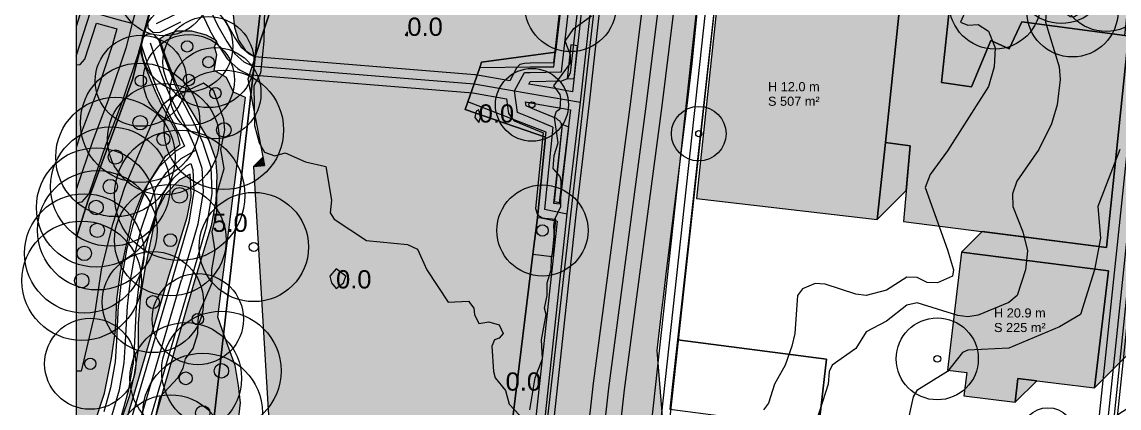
# Model space of a CAD drawing. Header units: metres. Extents: x -8 to 1190, y -11 to 1223.
# Drawn here: x -5.9 to 114.4, y 729.7 to 772.1 of the extents above; entities that cross this region are included whole.
import ezdxf

# ---------------------------------------------------------------- set-up
doc = ezdxf.new("R2010")
doc.units = ezdxf.units.M
doc.header["$MEASUREMENT"] = 0
for name, color, linetype, lineweight, true_color in [('TPX_BUILDING_AREAS_TEXT', 7, 'CONTINUOUS', 0, 0x000000), ('TPX_BUILDING_HEIGHTS_TEXT', 7, 'CONTINUOUS', 0, 0x000000), ('TPX_BUILDINGS', 7, 'CONTINUOUS', 0, 0x000000), ('TPX_BUILDINGS_HATCH', 7, 'CONTINUOUS', 0, 0xf0f0f0), ('TPX_BUILDINGS_SHADOWS_HATCH', 7, 'CONTINUOUS', 0, 0x000000), ('TPX_BUILDINGS_SHADOWS_OUTLINES', 7, 'CONTINUOUS', 0, 0x000000), ('TPX_CADASTRES', 7, 'CONTINUOUS', 0, 0x646464), ('TPX_CONTOUR_LINES_5M', 7, 'CONTINUOUS', 0, 0x969696), ('TPX_CONTOUR_LINES_5M_TEXT', 7, 'CONTINUOUS', 0, 0x000000), ('TPX_FRAME_PROJECT', 7, 'CONTINUOUS', 0, 0x000000), ('TPX_ROADS_AXES', 7, 'CONTINUOUS', 0, 0x323232), ('TPX_ROADS_CONTOURS', 7, 'CONTINUOUS', 0, 0x646464), ('TPX_VEGETATION_GREEN_SPACES', 7, 'CONTINUOUS', 0, 0x58ba48), ('TPX_VEGETATION_GREEN_SPACES_HATCH', 7, 'CONTINUOUS', 0, 0x58ba48), ('TPX_VEGETATION_TREES_INDIVIDUAL', 7, 'CONTINUOUS', 0, 0x136734)]:
    doc.layers.add(name, color=color, linetype=linetype, lineweight=lineweight, true_color=true_color)
doc.styles.add('TPX_TEXTE', font='arial.ttf')

# ---------------------------------------------------------------- blocks, each defined once
blk = doc.blocks.new('TREETR009_CR072')
at = {"layer": 'TPX_VEGETATION_TREES_INDIVIDUAL'}
for radius in [7.15, 0.851]:
    blk.add_circle((0, 0, 0.04), radius, dxfattribs=at)
blk = doc.blocks.new('TREETR003_CR030')
at = {"layer": 'TPX_VEGETATION_TREES_INDIVIDUAL'}
for radius in [3, 0.333]:
    blk.add_circle((0, 0, 0.04), radius, dxfattribs=at)
blk = doc.blocks.new('TREETR008_CR066')
at = {"layer": 'TPX_VEGETATION_TREES_INDIVIDUAL'}
for radius in [6.55, 0.792]:
    blk.add_circle((0, 0, 0.04), radius, dxfattribs=at)
blk = doc.blocks.new('TREETR004_CR045')
at = {"layer": 'TPX_VEGETATION_TREES_INDIVIDUAL'}
for radius in [4.5, 0.375]:
    blk.add_circle((0, 0, 0.04), radius, dxfattribs=at)
blk = doc.blocks.new('TREETR005_CR060')
at = {"layer": 'TPX_VEGETATION_TREES_INDIVIDUAL'}
for radius in [6, 0.5]:
    blk.add_circle((0, 0, 0.04), radius, dxfattribs=at)
blk = doc.blocks.new('TREETR003_CR040')
at = {"layer": 'TPX_VEGETATION_TREES_INDIVIDUAL'}
for radius in [4, 0.333]:
    blk.add_circle((0, 0, 0.04), radius, dxfattribs=at)
blk = doc.blocks.new('TREETR006_CR050')
at = {"layer": 'TPX_VEGETATION_TREES_INDIVIDUAL'}
for radius in [5, 0.625]:
    blk.add_circle((0, 0, 0.04), radius, dxfattribs=at)
blk = doc.blocks.new('TREETR007_CR061')
at = {"layer": 'TPX_VEGETATION_TREES_INDIVIDUAL'}
for radius in [6.12, 0.708]:
    blk.add_circle((0, 0, 0.04), radius, dxfattribs=at)
blk = doc.blocks.new('TREETR007_CR056')
at = {"layer": 'TPX_VEGETATION_TREES_INDIVIDUAL'}
for radius in [5.55, 0.708]:
    blk.add_circle((0, 0, 0.04), radius, dxfattribs=at)

msp = doc.modelspace()

# ---------------------------------------------------------------- hatches: boundary and pattern name
at = {"layer": 'TPX_BUILDINGS_HATCH'}
for points in [[(73.61, 806.7), (70.68, 777.97), (90.51, 775.71), (88.73, 758.87), (91.45, 758.5), (90.71, 750.21), (112.98, 747.37), (115.37, 770.56), (114.98, 770.62), (103.7, 772.13), (102.29, 769.16), (100.28, 770.07), (98.16, 765.01), (94.88, 765.46), (96.09, 776.76), (98.38, 776.61), (100.04, 790.49), (100.12, 791.22), (100.63, 795.44), (102.65, 795.22), (107.24, 794.72), (112.13, 794.2), (113.03, 802.15), (118.72, 801.43), (124.74, 850.89), (125.15, 854.82), (126.63, 869), (88.12, 874.47), (83.87, 853.15), (80.83, 838.78), (80.21, 831.59), (78.94, 831.64), (77.44, 819.17), (76.6, 819.26), (75.85, 812.92), (75.04, 812.98), (74.4, 806.63), (73.61, 806.7)], [(19.29, 767.31), (18.82, 765.85), (20.64, 756.36), (19.45, 756.25), (22.31, 708.94), (37.54, 707.14), (41.47, 706.67), (45.13, 706.23), (47.79, 705.92), (46.74, 719.08), (47.29, 723.78), (47.37, 724.35), (47.43, 724.93), (47.69, 727.18), (50.09, 746.61), (50.58, 750.6), (51.46, 759.45), (42.65, 762.52), (42.94, 763.34), (43.63, 765.31), (44.25, 767.11), (44.46, 767.71), (52.56, 768.79), (56.53, 802.8), (57.51, 807.13), (59.12, 811.56), (59.44, 812.47), (59.83, 815.86), (60.94, 825.39), (61.22, 827.84), (43.56, 825.74), (26.76, 823.97), (23.85, 815.29), (25.97, 814.52), (22.63, 805.35), (24.61, 804.66), (21.4, 795.43), (23.57, 794.64), (20.34, 785.28), (22.64, 784.49), (19.96, 776.96), (19.4, 775.39), (21.66, 774.57), (19.63, 768.32), (19.29, 767.31)], [(70.68, 777.97), (68.01, 752.72), (87.84, 750.44), (88.73, 758.87), (90.51, 775.71), (70.68, 777.97)], [(97.07, 746.83), (95.55, 733.9), (97.65, 733.63), (97.34, 731.07), (102.96, 730.36), (103.27, 732.99), (111.67, 731.93), (113.18, 744.8), (97.07, 746.83)]]:
    msp.add_hatch(color=256, dxfattribs=at).paths.add_polyline_path(points)
at = {"layer": 'TPX_BUILDINGS_SHADOWS_HATCH'}
for points in [[(50.84, 891.63), (29.63, 870.42), (66.84, 873.86), (62.04, 835.43), (63.87, 835.35), (65.26, 835.3), (66.35, 835.26), (62.93, 822.76), (60.98, 815.62), (59.83, 815.86), (59.44, 812.47), (57.51, 807.13), (56.53, 802.8), (52.56, 768.79), (44.46, 767.71), (44.25, 767.11), (43.63, 765.31), (42.94, 763.34), (42.65, 762.52), (51.46, 759.45), (50.58, 750.6), (50.09, 746.61), (47.69, 727.18), (47.43, 724.95), (47.37, 724.35), (47.29, 723.78), (46.74, 719.08), (47.79, 705.92), (64.76, 722.89), (63.71, 736.05), (64.26, 740.75), (64.34, 741.32), (64.4, 741.9), (64.66, 744.15), (67.06, 763.58), (67.55, 767.57), (68.43, 776.42), (62.32, 778.55), (69.53, 785.76), (73.5, 819.77), (74.48, 824.1), (76.41, 829.44), (76.8, 832.83), (77.91, 842.36), (78.19, 844.81), (82.43, 849.05), (82.69, 851.8), (83.25, 856.64), (88.05, 895.08), (50.84, 891.63)], [(96.09, 776.76), (94.88, 765.46), (98.16, 765.01), (100.28, 770.07), (102.29, 769.16), (103.7, 772.13), (114.98, 770.62), (115.37, 770.56), (112.98, 747.37), (99.35, 749.11), (97.07, 746.83), (113.18, 744.8), (111.67, 731.93), (126.44, 746.71), (127.96, 759.57), (125.49, 759.89), (139.49, 773.89), (141.89, 797.08), (141.49, 797.13), (130.22, 798.65), (127.73, 796.16), (126.8, 796.59), (122.09, 791.88), (121.4, 791.98), (122.32, 800.54), (124.9, 803.13), (125.42, 807.5), (138.64, 820.72), (138.73, 821.43), (145.24, 827.95), (146.31, 836.7), (139.74, 837.45), (140.29, 842.77), (141.55, 842.63), (142.2, 848.89), (124.74, 850.89), (118.72, 801.43), (113.03, 802.15), (112.13, 794.2), (107.24, 794.72), (102.65, 795.22), (100.63, 795.44), (100.12, 791.22), (100.04, 790.49), (98.38, 776.61), (96.09, 776.76)], [(88.73, 758.87), (87.84, 750.44), (91.01, 753.61), (91.45, 758.5), (88.73, 758.87)], [(20.47, 757.27), (19.45, 756.25), (20.64, 756.36), (20.47, 757.27)], [(103.27, 732.99), (102.96, 730.36), (105.33, 732.73), (103.27, 732.99)]]:
    msp.add_hatch(color=256, dxfattribs=at).paths.add_polyline_path(points)
at = {"layer": 'TPX_VEGETATION_GREEN_SPACES_HATCH'}
for points in [[(0, 946.95), (0, 748.38), (1.31, 752.54), (3.68, 758.98), (6.18, 765.81), (7.04, 769.09), (7.68, 771.52), (8.36, 774.1), (8.58, 774.97), (10.02, 782.12), (11.48, 793.14), (12.1, 803.39), (13.01, 814.47), (13.87, 823.96), (14.22, 828.87), (14.35, 830.78), (14.48, 832.11), (15.05, 839.73), (17.03, 857.82), (17.14, 858.81), (18.41, 871.02), (22.6, 871.19), (28, 870.09), (29.63, 870.42), (66.84, 873.86), (69.33, 877.17), (70.64, 878.65), (71.45, 879.38), (72.23, 879.52), (72.99, 878.95), (77.42, 900.8), (81.56, 922.88), (82.26, 923.22), (85.47, 922.63), (85.77, 924.24), (86.11, 926.04), (86.54, 928.42), (86.97, 930.73), (89.12, 942.26), (89.73, 944.01), (90.69, 945.45), (92.03, 946.57), (93.5, 947.2), (95.23, 947.38), (115.7, 948.85), (117.33, 949.18), (118.76, 949.67), (119.86, 950.6), (120.69, 951.98), (125.22, 961.69), (130.85, 974.01), (132.57, 977.77), (134.39, 981.76), (142.7, 999.97), (145.24, 1005.52), (185.84, 1013.05), (217.83, 1018.96), (223.71, 1020.26), (221.84, 1029.13), (218.88, 1043.16), (217.58, 1049.33), (217.01, 1052.03), (215.68, 1058.31), (215.05, 1061.27), (214.08, 1065.92), (212.22, 1074.71), (211.56, 1077.85), (241.43, 1084.13), (243.06, 1076.42), (246.19, 1061.55), (248.12, 1052.43), (248.93, 1048.59), (250.85, 1039.5), (253.62, 1026.2), (259.73, 1027.35), (266.95, 1028.75), (258.3, 1072.96), (255.77, 1085.84), (296.74, 1093.81), (313.88, 1097.15), (316.41, 1097.64), (334.66, 1101.2), (378.18, 1109.74), (389.82, 1112.03), (387.91, 1124.13), (401.49, 1126.84), (484.15, 1142.34), (485.48, 1142.62), (487.78, 1143.04), (498.8, 1145.1), (500.98, 1145.51), (530.38, 1150.99), (533.24, 1151.54), (574.75, 1159.4), (574.1, 1163.4), (563.36, 1215.93), (563, 1218.59), (401.94, 1218.59), (401.47, 1216.75), (400.39, 1208.81), (401.16, 1205.6), (402.53, 1203.12), (403.3, 1200.46), (403.67, 1197.11), (402.52, 1193.65), (399.97, 1187.73), (396.85, 1182.79), (394.1, 1179.23), (389.84, 1175.05), (384.07, 1168.9), (379.71, 1165.1), (377.59, 1162.91), (376.46, 1159.99), (375.71, 1155.78), (375.78, 1138.41), (375.81, 1129.84), (373.86, 1128.02), (371.07, 1126.67), (366.58, 1125.46), (336.55, 1120.38), (326.68, 1119.79), (315.15, 1121.43), (307.05, 1123.19), (299.46, 1126.34), (289.16, 1132.6), (282.52, 1138.46), (277.47, 1144.68), (272.95, 1149.57), (270.14, 1151.39), (267.65, 1152.32), (261.09, 1177.74), (229.2, 1170.51), (226.55, 1164.42), (162.2, 1148.41), (158.41, 1147.29), (154.16, 1145.85), (149.7, 1143.84), (145.34, 1141.24), (141.54, 1138.54), (144.46, 1134.75), (146.98, 1131.4), (133.62, 1121.1), (131.09, 1124.45), (127.13, 1129.25), (123.84, 1130.33), (91.75, 1110.02), (87.45, 1107.29), (81.28, 1097.36), (59.82, 1062.76), (60.31, 1059.01), (64.63, 1055.95), (65.7, 1053.33), (68.24, 1052.74), (77.37, 1046.68), (77.54, 1047.76), (83.88, 1043.56), (77.85, 1039.96), (76.21, 1040.6), (73.52, 1029.16), (75.27, 1028.71), (74.5, 1025.64), (72.79, 1026.02), (71.15, 1019.08), (69.93, 1013.93), (69.08, 1010.4), (68.15, 1005.55), (76.96, 1000.05), (84.54, 995.29), (84.06, 992.66), (81.26, 985.85), (77.92, 979.36), (76.05, 976.38), (32.69, 993.15), (31.52, 985.11), (31.23, 982.73), (28.61, 961.39), (31.66, 960.68), (32.35, 960.51), (33.03, 960.34), (57.92, 954.73), (58.66, 954.55), (59.41, 954.37), (63.72, 953.35), (60.59, 933.97), (0, 946.95)], [(0, 946.95), (0, 748.38), (1.31, 752.54), (3.68, 758.98), (6.18, 765.81), (7.04, 769.09), (7.68, 771.52), (8.36, 774.1), (8.58, 774.97), (10.02, 782.12), (11.48, 793.14), (12.1, 803.39), (13.01, 814.47), (13.87, 823.96), (14.22, 828.87), (14.35, 830.78), (14.48, 832.11), (15.05, 839.73), (17.03, 857.82), (17.14, 858.81), (18.41, 871.02), (22.6, 871.19), (28, 870.09), (29.63, 870.42), (66.84, 873.86), (69.33, 877.17), (70.64, 878.65), (71.45, 879.38), (72.23, 879.52), (72.99, 878.95), (77.42, 900.8), (81.56, 922.88), (82.26, 923.22), (85.47, 922.63), (85.77, 924.24), (86.11, 926.04), (86.54, 928.42), (60.59, 933.97), (0, 946.95)], [(96.09, 776.76), (94.88, 765.46), (98.16, 765.01), (100.28, 770.07), (102.29, 769.16), (103.7, 772.13), (114.98, 770.62), (116.52, 784.64), (111.15, 789.34), (100.04, 790.49), (98.38, 776.61), (96.09, 776.76)], [(17.23, 774.7), (17.19, 773.26), (17.38, 771.52), (17.79, 770.13), (18.58, 768.98), (19.38, 768.44), (19.63, 768.32), (21.66, 774.57), (19.4, 775.39), (19.96, 776.96), (19.09, 776.87), (18.24, 776.53), (17.54, 775.82), (17.23, 774.7)], [(12.91, 743.42), (4.48, 713.97), (5.39, 712.7), (6.88, 711.14), (7.91, 709.9), (8.78, 708.65), (9.09, 707.61), (26.14, 700.89), (27.06, 702.08), (28.7, 703.47), (31.05, 704.59), (33.11, 705.22), (35.48, 705.49), (37.54, 707.14), (22.31, 708.94), (18.52, 709.48), (18.68, 711.88), (18.85, 714.05), (18.79, 715.56), (18.47, 716.93), (18.23, 718.14), (18.62, 719.59), (18.94, 722), (18.34, 723.81), (17.36, 725.02), (17.19, 726.52), (17.83, 728.72), (18.04, 730.29), (17.79, 732.2), (17.43, 734.39), (16.48, 737.01), (15.54, 739.69), (18.56, 763.81), (17.24, 764.4), (16.49, 766.03), (15.14, 766.78), (15.42, 768.49), (15.19, 769.39), (15.42, 770.03), (14.29, 770.65), (12.7, 771.12), (11.03, 771.1), (9.8, 770.65), (9.14, 770.23), (9.75, 768.38), (10.87, 765.56), (11.67, 763.95), (13.48, 760.91), (14.54, 759.1), (15.27, 757.1), (15.42, 755.25), (15.33, 752.49), (14.82, 749.75), (12.91, 743.42)], [(0, 748.38), (0, 721.23), (0.29, 722.93), (0.94, 725.08), (1.93, 727.83), (3.12, 731.37), (3.87, 735.2), (4.3, 738.23), (4.45, 741.66), (4.88, 744.64), (5.46, 747.3), (6.09, 750.33), (7.35, 753.43), (8.65, 755.59), (9.84, 757.42), (11.4, 758.65), (11.1, 759.84), (9.39, 762.99), (8.72, 764.48), (7.45, 767.51), (7.04, 769.09), (6.18, 765.81), (3.68, 758.98), (1.31, 752.54), (0, 748.38)], [(44.46, 767.71), (44.25, 767.11), (49.79, 767.17), (52.37, 767.2), (52.56, 768.79), (44.46, 767.71)], [(54.26, 769.59), (53.85, 765.88), (54.59, 765.9), (54.99, 769.51), (54.26, 769.59)], [(42.94, 763.34), (42.65, 762.52), (51.46, 759.45), (51.53, 760.02), (49.64, 760.75), (42.94, 763.34)], [(53.3, 760.87), (52.34, 752.21), (53.08, 752.13), (54.01, 760.58), (53.3, 760.87)], [(2.83, 723.55), (2.36, 721.59), (2.41, 719.54), (2.61, 718.39), (10.17, 744.24), (11.02, 746.89), (12.19, 750.7), (12.63, 752.91), (12.59, 754.21), (12.49, 755.4), (11.35, 754.78), (9.8, 753.22), (8.86, 751.42), (8.12, 747.86), (7.5, 744.77), (7.04, 741.75), (6.81, 739.02), (6.82, 736.24), (6.38, 733.42), (5.83, 731.01), (4.97, 728.52), (4.31, 726.86), (3.56, 725.26), (2.83, 723.55)], [(50.58, 750.6), (50.09, 746.61), (52.2, 746.38), (52.58, 750.43), (50.58, 750.6)]]:
    msp.add_hatch(color=256, dxfattribs=at).paths.add_polyline_path(points)

# ---------------------------------------------------------------- linework, layer by layer
at = {"layer": 'TPX_BUILDINGS', "elevation": 0.04}
for points in [[(47.69, 727.18), (50.09, 746.61), (50.58, 750.6), (51.46, 759.45), (42.65, 762.52), (42.94, 763.34), (43.63, 765.31), (44.25, 767.11), (44.46, 767.71), (52.56, 768.79), (56.53, 802.8)], [(90.51, 775.71), (88.73, 758.87), (91.45, 758.5), (90.71, 750.21), (112.98, 747.37), (115.37, 770.56), (114.98, 770.62), (103.7, 772.13), (102.29, 769.16), (100.28, 770.07), (98.16, 765.01), (94.88, 765.46), (96.09, 776.76)], [(21.66, 774.57), (19.63, 768.32), (19.29, 767.31), (18.82, 765.85), (20.64, 756.36), (19.45, 756.25), (22.31, 708.94)]]:
    msp.add_lwpolyline(points, dxfattribs=at)
for points in [[(70.68, 777.97), (68.01, 752.72), (87.84, 750.44), (88.73, 758.87), (90.51, 775.71)], [(97.07, 746.83), (95.55, 733.9), (97.65, 733.63), (97.34, 731.07), (102.96, 730.36), (103.27, 732.99), (111.67, 731.93), (113.18, 744.8)]]:
    msp.add_lwpolyline(points, close=True, dxfattribs=at)
at = {"layer": 'TPX_BUILDINGS_SHADOWS_OUTLINES', "elevation": 0.04}
for points in [[(56.53, 802.8), (52.56, 768.79), (44.46, 767.71), (44.25, 767.11), (43.63, 765.31), (42.94, 763.34), (42.65, 762.52), (51.46, 759.45), (50.58, 750.6), (50.09, 746.61), (47.69, 727.18)], [(64.76, 722.89), (63.71, 736.05), (64.26, 740.75), (64.34, 741.32), (64.4, 741.9), (64.66, 744.15), (67.06, 763.58), (67.55, 767.57), (68.43, 776.42)], [(96.09, 776.76), (94.88, 765.46), (98.16, 765.01), (100.28, 770.07), (102.29, 769.16), (103.7, 772.13), (114.98, 770.62), (115.37, 770.56), (112.98, 747.37), (99.35, 749.11), (97.07, 746.83), (113.18, 744.8), (111.67, 731.93), (126.44, 746.71), (127.96, 759.57), (125.49, 759.89), (139.49, 773.89)]]:
    msp.add_lwpolyline(points, dxfattribs=at)
for points in [[(88.73, 758.87), (87.84, 750.44), (91.01, 753.61), (91.45, 758.5)], [(20.47, 757.27), (19.45, 756.25), (20.64, 756.36)], [(103.27, 732.99), (102.96, 730.36), (105.33, 732.73)]]:
    msp.add_lwpolyline(points, close=True, dxfattribs=at)
at = {"layer": 'TPX_CADASTRES', "elevation": 0.02}
for points in [[(0, 947.13), (0, 595.6), (5.47, 643.71), (7.13, 658.29), (9.5, 679.16), (45.56, 674.66), (48.68, 702.1), (12.62, 706.6), (25.53, 820.09), (30.92, 867.56), (67.89, 870.17), (62.59, 824.04), (60.41, 805.22), (85.48, 928.08), (60.47, 934.83), (60.3, 933.81), (26.37, 941.25)], [(71.25, 785.09), (65.95, 737.22), (82.28, 735.08), (81.65, 729.68), (81.39, 727.47), (81.61, 727.44), (85.43, 726.94), (108.43, 723.94), (113.26, 723.31), (116.65, 756.19), (118.63, 773.37), (108.96, 774.58), (120.94, 793.31), (124.05, 821.89), (128.96, 870.8), (88.64, 878.7), (79.29, 833.55), (76.9, 822.45), (75.86, 817.78), (74.53, 810.76), (73.26, 802.57)], [(25.53, 820.09), (12.62, 706.6), (48.68, 702.1), (60.41, 805.22), (62.59, 824.04), (55.89, 823.32), (55.71, 824.91), (50.53, 824.36), (50.7, 822.77)], [(65.37, 732.01), (65.11, 729.59), (81.39, 727.47), (81.65, 729.68), (82.28, 735.08), (65.95, 737.22)]]:
    msp.add_lwpolyline(points, close=True, dxfattribs=at)
at = {"layer": 'TPX_CONTOUR_LINES_5M', "elevation": 0.05}
for points in [[(20.67, 773.6), (20.59, 769.99), (20.2, 766.5), (19.49, 765.11), (19.56, 760.73), (20.06, 758.83), (20.67, 757.81), (21.79, 757.42), (22.91, 757.74), (25.14, 756.75), (27.38, 756.24), (27.99, 752.56), (27.86, 751.16), (28.28, 750.47), (31.85, 748.12), (36.32, 747.69), (37.44, 747.18), (38.46, 744.89), (40.79, 741.34), (43.02, 741.46), (43.59, 740.71), (43.67, 740.01), (44.14, 739.02), (45.26, 739.19), (46.38, 738.88), (46.82, 737.92), (46.38, 737.4), (45.88, 737.22), (45.58, 736.52), (45.77, 733.73), (45.95, 733.04), (47.09, 731.64), (47.49, 730.16), (48.61, 728.96)], [(49.73, 729.55), (50.34, 733.04), (51.13, 735.13), (51.01, 737.22), (51.52, 740.01), (51.37, 740.71), (51.66, 742.1), (51.64, 743.49), (52.08, 744.89), (52.14, 746.28), (52.5, 747.68), (52.39, 749.77), (52.49, 750.47), (53.16, 751.86), (53.18, 754.65), (53.08, 755.14), (52.31, 756.04), (52.42, 757.44), (52.87, 758.83), (52.45, 761.62), (52.66, 762.32), (53.08, 762.58), (53.13, 763.71), (53.08, 764.15), (52.38, 765.11), (54.2, 767.59), (54.2, 768.5), (53.61, 769.99), (54.56, 771.38), (56.52, 772.77)], [(97.59, 773.47), (96.96, 772.08), (97.78, 771.77), (98.9, 771.83), (100.02, 771.1), (100.77, 769.29), (100.65, 767.2), (100.02, 765.03), (95.55, 757.95), (93.63, 755.35), (93.11, 753.95), (95.55, 747.08), (96.2, 744.89), (96.1, 744.19), (94.43, 743.46), (93.31, 743.52), (92.2, 744.06), (91.08, 744.09), (88.84, 742.66), (86.61, 742.07), (85.49, 742.23), (82.14, 743.32), (81.02, 743.4), (79.63, 742.8), (79.08, 742.1), (78.79, 737.92), (78.47, 736.52), (77.76, 734.43), (76.56, 732.34), (75.9, 730.25), (75.35, 729.55)], [(106.36, 773.47), (106.28, 772.08), (107.77, 767.2), (107.9, 765.8), (107.55, 763.01), (106.96, 760.92), (105.55, 758.13), (103.15, 754.65), (102.66, 753.25), (102.7, 751.86), (103.79, 749.07), (104.31, 746.98), (104.09, 744.89), (103.19, 742.1), (102.25, 741.32), (98.9, 739.92), (97.78, 739.75), (96.67, 739.88), (92.2, 741.29), (91.08, 741.04), (88.84, 739.28), (86.61, 738.09), (85.49, 736.28), (82.9, 734.43), (82.58, 733.73), (82.45, 732.34), (80.88, 727.46)], [(36.32, 771.04), (36.06, 770.68), (36.32, 770.59), (36.32, 771.04)], [(8.74, 728.85), (9.22, 730.95), (11.14, 733.04), (11.73, 734.11), (11.98, 735.13), (12.85, 736.27), (13.33, 737.92), (13.42, 740.01), (14.93, 743.49), (14.88, 744.89), (15.25, 746.98), (14.93, 749.07), (15.42, 751.16), (15.42, 753.25), (16.24, 756.04), (15.87, 758.13), (16.31, 760.23), (16.2, 761.39), (15.09, 764.55), (13.97, 765.38), (10.35, 763.71), (9.5, 763.03), (8.38, 761.17), (5.3, 753.95), (3.94, 749.77), (2.74, 744.89), (2.02, 740.01), (0.56, 733.78), (0, 733.78)], [(44.14, 762.48), (43.87, 762.32), (43.73, 761.62), (44.14, 761.07), (44.33, 761.62), (44.14, 762.48)], [(114.44, 758.13), (112.01, 751.86), (112.31, 748.37), (111.65, 744.89), (110.13, 740.01), (107.84, 738.64), (102.25, 736.31), (97.78, 736.08), (97.18, 735.83), (95.55, 733.75), (92.18, 731.64), (91.78, 730.95), (91.16, 728.16), (91.07, 727.46), (91.27, 726.76), (92.5, 726.07), (95.55, 725.25), (98.9, 724.89), (102.25, 724.17), (104.49, 723.39), (105.61, 723.37), (121.47, 733.73)], [(28.5, 745.01), (27.83, 744.19), (28, 743.49), (28.5, 742.86), (29.3, 743.49), (29.58, 744.19), (28.5, 745.01)]]:
    msp.add_lwpolyline(points, dxfattribs=at)
at = {"layer": 'TPX_FRAME_PROJECT', "elevation": 0}
msp.add_lwpolyline([(0, 0), (1184.57, 0), (1184.57, 1218.59), (0, 1218.59)], close=True, dxfattribs=at)
at = {"layer": 'TPX_ROADS_AXES', "elevation": 0.03}
for points in [[(97.78, 928.51), (88.8, 883.77), (88.66, 881.52), (88.46, 879.33), (87.96, 877.13), (72.74, 807.76), (49.52, 594.54), (48.22, 582.67)], [(82.66, 882.86), (81.82, 878.38), (75.42, 843.93), (68.73, 812.1), (67.99, 807.73), (66.84, 798.1), (62.51, 763.13), (58.38, 731.92), (54.8, 699.68), (53, 683.45), (49.11, 648.51), (41.57, 583.86), (24.75, 449.15), (21.08, 412.18), (18.76, 393.08), (12.03, 329.96), (0, 223.35)], [(127.2, 876.68), (127.31, 876.09), (127.36, 875.78), (127.88, 872.77), (128.39, 870.21), (128.47, 869.38), (126.59, 854.7), (126.14, 850.69), (124.73, 837.42), (123.65, 827.27), (120.52, 797.88), (119.06, 784.95), (112.48, 722.27)], [(8.1, 831.4), (10.97, 831.14), (12.64, 830.99), (14.35, 830.78), (16.84, 830.18), (19.63, 828.68), (21.32, 827.2), (22.48, 825.53), (23.01, 823.68), (23.02, 820.81), (22.9, 818.49), (15.31, 777.97), (14.74, 776.22), (13.95, 775.07), (12.92, 774.15), (11.02, 773.02), (8.77, 771.9)], [(0, 768.35), (1.57, 773.21), (3.16, 779.9), (4.31, 786.8), (5.11, 793.61), (5.55, 802.26), (6.27, 814.08), (7.59, 826.78)], [(48.08, 764.54), (49.16, 766.57), (49.78, 766.58), (53.22, 766.64), (55.23, 784.22), (56.48, 795.04), (57.51, 807.13)], [(0, 291.17), (2.41, 317.81), (4.37, 335.88), (11.26, 399.51), (13.67, 402.94), (20.08, 449.63), (20.75, 456.5), (27.41, 514.6), (35.49, 585.24), (42.96, 650.48), (45.04, 670.1), (45.62, 675.54), (46.12, 680.23), (46.56, 684.23), (48.16, 700.42), (48.51, 703.5), (50.9, 723.91), (53.83, 751.06), (55.29, 763.3), (57.56, 783.94)], [(13.95, 775.07), (15.53, 771.69), (16.52, 769.97), (17.4, 768.62), (18.4, 767.73), (19.29, 767.31), (43.63, 765.31), (48.08, 764.54), (49.73, 764.26)], [(6.8, 774.36), (6.16, 771.95), (5.44, 769.22), (3.75, 764.13), (1.84, 759.11), (0.05, 753.84), (0, 753.7)], [(6.16, 771.95), (4.61, 772.34), (1.57, 773.21)], [(8.11, 769.83), (8.69, 768.03)], [(8.69, 768.03), (9.9, 764.89)], [(9.9, 764.89), (10.54, 763.46)], [(52.28, 760.58), (49.67, 761.66), (48.41, 762.19), (48.08, 764.54)], [(49.73, 764.26), (51.02, 764.04)], [(51.02, 764.04), (52.3, 763.81)], [(10.54, 763.46), (12.15, 760.39)], [(52.3, 763.81), (53.6, 763.59)], [(53.6, 763.59), (55.29, 763.3)], [(12.15, 760.39), (13.01, 758.39), (13.13, 758.03), (13.79, 756.06), (13.92, 753.46), (13.35, 749.9), (11.57, 743.82)], [(52.28, 760.58), (51.37, 751.55)], [(1.11, 718.94), (1.2, 721.15), (1.69, 723.5), (2.8, 726.19), (3.97, 729), (4.75, 731.74), (5.28, 734.7), (5.43, 737.04), (5.62, 740.92), (5.96, 743.78), (6.55, 747.1), (7.15, 749.46), (7.89, 751.62), (8.75, 753.9), (9.9, 755.6), (11.52, 757.13), (13.13, 758.03)], [(51.37, 751.55), (53.83, 751.06)], [(1.33, 708.9), (11.57, 743.82)]]:
    msp.add_lwpolyline(points, dxfattribs=at)
at = {"layer": 'TPX_ROADS_CONTOURS', "elevation": 0.03}
for points in [[(54.29, 679.26), (54.74, 683.26), (56.54, 699.48), (60.12, 731.71), (64.25, 762.91), (68.58, 797.89), (69.72, 807.48), (70.45, 811.78), (77.13, 843.57), (77.14, 843.61), (83.36, 877.06), (86.56, 876.45), (86.78, 876.4), (71.76, 807.97), (71.74, 807.86), (57.38, 675.97)], [(110.52, 694.26), (113.47, 722.17), (120.06, 784.84), (121.52, 797.78), (124.54, 826.18), (125.65, 826.07), (127.8, 825.74), (114.02, 702.38), (113.25, 694.86), (112.66, 693.99), (112.37, 694.03)], [(49.62, 765.3), (49.77, 765.58), (53.24, 765.64), (53.89, 765.9), (54.21, 766.53), (56.11, 783.1), (56.46, 783.06), (54.41, 764.46), (52.48, 764.8), (51.19, 765.02)], [(49.27, 763.33), (50.85, 763.06), (52.13, 762.83), (53.43, 762.6), (54.19, 762.47), (52.97, 752.25), (52.46, 752.35), (53.28, 760.48), (53.21, 760.71), (53.21, 760.96), (53.1, 761.06), (53.06, 761.21), (52.84, 761.32), (52.67, 761.5), (50.06, 762.58), (49.33, 762.89)]]:
    msp.add_lwpolyline(points, close=True, dxfattribs=at)
for points in [[(59.18, 674.04), (73.73, 807.59)], [(65.11, 798.32), (60.78, 763.35), (56.65, 732.15), (56.65, 732.12), (53.23, 701.36), (49.32, 701.8), (49.5, 703.38), (51.89, 723.8), (54.82, 750.94), (56.29, 763.19), (58.56, 783.83)], [(54.24, 784.33), (52.33, 767.63), (49.77, 767.58), (49.15, 767.57), (48.64, 767.43), (48.28, 767.04), (47.54, 765.65), (43.8, 766.3), (43.71, 766.31), (19.55, 768.29), (18.96, 768.57), (18.17, 769.28), (17.37, 770.49), (16.41, 772.15)], [(118.01, 784.54), (111.59, 723.4)], [(3.95, 714.26), (12.53, 743.54), (14.31, 749.62), (14.33, 749.74), (14.91, 753.3), (14.92, 753.51), (14.79, 756.11), (14.74, 756.37), (14.07, 758.35), (13.92, 758.79), (13.07, 760.78), (13.03, 760.85), (11.44, 763.9), (10.82, 765.27), (9.64, 768.37), (9.06, 770.14), (8.56, 770.72), (7.8, 770.78), (7.29, 770.34), (7.61, 771.57), (8.25, 773.98)], [(0.6, 773.48), (0, 771.61), (0, 767.42), (0.46, 767.46), (0.95, 768.04), (2.22, 771.98), (4.34, 771.38), (4.45, 771.35), (4, 769.65), (2.34, 764.63), (0.44, 759.64), (0.42, 759.59), (0, 758.35), (0, 752.31), (0.67, 752.36), (1.42, 753.23), (1.47, 753.36), (3.25, 758.6), (5.15, 763.59), (5.17, 763.65), (6.87, 768.75), (6.89, 768.84), (7.19, 769.98), (7.16, 769.51), (7.74, 767.72), (7.76, 767.67), (8.97, 764.53), (8.99, 764.47), (9.63, 763.05), (9.66, 763), (11.24, 759.96), (11.88, 758.48), (11.03, 758.01), (10.83, 757.86), (9.21, 756.33), (9.07, 756.16), (7.92, 754.46), (7.82, 754.26), (6.95, 751.97), (6.2, 749.79), (6.18, 749.71), (5.58, 747.35), (5.57, 747.28), (4.97, 743.96), (4.96, 743.9), (4.63, 741.04), (4.62, 740.97), (4.44, 737.1), (4.29, 734.82), (3.77, 731.96), (3.03, 729.33)], [(13.61, 773.43), (14.62, 771.27), (14.66, 771.19), (15.65, 769.47), (15.68, 769.42), (16.57, 768.07), (16.74, 767.88), (17.73, 766.99), (17.97, 766.83), (18.86, 766.4), (19.21, 766.31), (43.51, 764.32), (47.2, 763.68), (47.42, 762.06), (48.02, 761.27), (49.28, 760.74), (51.21, 759.94), (50.38, 751.65), (50.57, 750.95), (51.18, 750.57), (52.74, 750.25), (50.01, 725.04)], [(7.82, 772.22), (7.87, 771.46), (8.45, 770.96), (9.21, 771.01), (11.47, 772.13)], [(4.94, 728.73), (5.71, 731.47), (5.73, 731.56), (6.27, 734.52), (6.28, 734.63), (6.43, 736.98), (6.62, 740.84), (6.94, 743.64), (7.53, 746.89), (8.11, 749.18), (8.83, 751.28), (9.65, 753.44), (10.67, 754.95), (12.12, 756.32), (12.56, 756.57), (12.8, 755.87), (12.91, 753.52), (12.37, 750.12), (10.61, 744.1), (2.61, 716.8)]]:
    msp.add_lwpolyline(points, dxfattribs=at)
at = {"layer": 'TPX_VEGETATION_GREEN_SPACES', "elevation": 0}
for points in [[(0, 946.95), (0, 748.38), (1.31, 752.54), (3.68, 758.98), (6.18, 765.81), (7.04, 769.09), (7.68, 771.52), (8.36, 774.1)], [(0, 946.95), (0, 748.38), (1.31, 752.54), (3.68, 758.98), (6.18, 765.81), (7.04, 769.09), (7.68, 771.52), (8.36, 774.1)], [(17.83, 728.72), (18.04, 730.29), (17.79, 732.2), (17.43, 734.39), (16.48, 737.01), (15.54, 739.69), (18.56, 763.81), (17.24, 764.4), (16.49, 766.03), (15.14, 766.78), (15.42, 768.49), (15.19, 769.39), (15.42, 770.03), (14.29, 770.65), (12.7, 771.12), (11.03, 771.1), (9.8, 770.65), (9.14, 770.23), (9.75, 768.38), (10.87, 765.56), (11.67, 763.95), (13.48, 760.91), (14.54, 759.1), (15.27, 757.1), (15.42, 755.25), (15.33, 752.49), (14.82, 749.75), (12.91, 743.42), (4.48, 713.97)]]:
    msp.add_lwpolyline(points, dxfattribs=at)
for points in [[(96.09, 776.76), (94.88, 765.46), (98.16, 765.01), (100.28, 770.07), (102.29, 769.16), (103.7, 772.13), (114.98, 770.62), (116.52, 784.64), (111.15, 789.34), (100.04, 790.49), (98.38, 776.61)], [(17.23, 774.7), (17.19, 773.26), (17.38, 771.52), (17.79, 770.13), (18.58, 768.98), (19.38, 768.44), (19.63, 768.32), (21.66, 774.57), (19.4, 775.39), (19.96, 776.96), (19.09, 776.87), (18.24, 776.53), (17.54, 775.82)], [(0, 748.38), (0, 721.23), (0.29, 722.93), (0.94, 725.08), (1.93, 727.83), (3.12, 731.37), (3.87, 735.2), (4.3, 738.23), (4.45, 741.66), (4.88, 744.64), (5.46, 747.3), (6.09, 750.33), (7.35, 753.43), (8.65, 755.59), (9.84, 757.42), (11.4, 758.65), (11.1, 759.84), (9.39, 762.99), (8.72, 764.48), (7.45, 767.51), (7.04, 769.09), (6.18, 765.81), (3.68, 758.98), (1.31, 752.54)], [(44.46, 767.71), (44.25, 767.11), (49.79, 767.17), (52.37, 767.2), (52.56, 768.79)], [(54.26, 769.59), (53.85, 765.88), (54.59, 765.9), (54.99, 769.51)], [(42.94, 763.34), (42.65, 762.52), (51.46, 759.45), (51.53, 760.02), (49.64, 760.75)], [(53.3, 760.87), (52.34, 752.21), (53.08, 752.13), (54.01, 760.58)], [(2.83, 723.55), (2.36, 721.59), (2.41, 719.54), (2.61, 718.39), (10.17, 744.24), (11.02, 746.89), (12.19, 750.7), (12.63, 752.91), (12.59, 754.21), (12.49, 755.4), (11.35, 754.78), (9.8, 753.22), (8.86, 751.42), (8.12, 747.86), (7.5, 744.77), (7.04, 741.75), (6.81, 739.02), (6.82, 736.24), (6.38, 733.42), (5.83, 731.01), (4.97, 728.52), (4.31, 726.86), (3.56, 725.26)], [(50.58, 750.6), (50.09, 746.61), (52.2, 746.38), (52.58, 750.43)]]:
    msp.add_lwpolyline(points, close=True, dxfattribs=at)

# ---------------------------------------------------------------- block references
at = {"layer": 'TPX_VEGETATION_TREES_INDIVIDUAL'}
for name, p in [('TREETR006_CR050', (108.02, 776.94, 0.04)), ('TREETR006_CR050', (112.94, 776.06, 0.04)), ('TREETR006_CR050', (9.62, 775.59, 0.04)), ('TREETR006_CR050', (54.21, 773.86, 0.04)), ('TREETR006_CR050', (100.73, 774.14, 0.04)), ('TREETR006_CR050', (109.24, 773.27, 0.04)), ('TREETR006_CR050', (12.17, 769.43, 0.04)), ('TREETR006_CR050', (14.52, 767.71, 0.04)), ('TREETR006_CR050', (7.1, 765.66, 0.04)), ('TREETR006_CR050', (12.37, 765.74, 0.04)), ('TREETR006_CR050', (15.27, 764.3, 0.04)), ('TREETR008_CR066', (7.02, 761.05, 0.04)), ('TREETR008_CR066', (16.2, 760.26, 0.04)), ('TREETR003_CR040', (49.98, 763.02, 0.04)), ('TREETR007_CR061', (9.57, 759.25, 0.04)), ('TREETR008_CR066', (4.31, 757.29, 0.04)), ('TREETR003_CR030', (68.27, 759.85, 0.04)), ('TREETR008_CR066', (3.75, 754.04, 0.04)), ('TREETR009_CR072', (11.35, 753.08, 0.04)), ('TREETR008_CR066', (2.19, 751.75, 0.04)), ('TREETR008_CR066', (2.32, 749.24, 0.04)), ('TREETR007_CR061', (10.33, 748.16, 0.04)), ('TREETR008_CR066', (0.89, 746.71, 0.04)), ('TREETR005_CR060', (19.48, 747.41, 0.04)), ('TREETR006_CR050', (51.13, 749.22, 0.04)), ('TREETR008_CR066', (0.61, 743.71, 0.04)), ('TREETR007_CR056', (8.42, 741.36, 0.04)), ('TREETR006_CR050', (13.35, 739.49, 0.04)), ('TREETR008_CR066', (15.93, 733.81, 0.04)), ('TREETR006_CR050', (1.55, 734.59, 0.04)), ('TREETR007_CR061', (12.02, 732.99, 0.04)), ('TREETR004_CR045', (94.42, 735.13, 0.04)), ('TREETR008_CR066', (13.88, 729.19, 0.04)), ('TREETR007_CR061', (10.31, 725.06, 0.04)), ('TREETR003_CR030', (106.56, 726.76, 0.04))]:
    msp.add_blockref(name, p, dxfattribs=at)

# ---------------------------------------------------------------- texts
at = {"layer": 'TPX_BUILDING_AREAS_TEXT', "style": 'TPX_TEXTE'}
for s, p in [('S 507 m²', (75.86, 762.91, 0.05)), ('S 225 m²', (100.64, 738.07, 0.05))]:
    msp.add_text(s, height=1, dxfattribs=at).set_placement(p)
at = {"layer": 'TPX_BUILDING_HEIGHTS_TEXT', "style": 'TPX_TEXTE'}
for s, p in [('H 12.0 m', (75.86, 764.51, 0.05)), ('H 20.9 m', (100.64, 739.67, 0.05))]:
    msp.add_text(s, height=1, dxfattribs=at).set_placement(p)
at = {"layer": 'TPX_CONTOUR_LINES_5M_TEXT', "style": 'TPX_TEXTE'}
for s, p in [('0.0', (36.32, 770.59, 0.05)), ('0.0', (44.14, 761.07, 0.05)), ('5.0', (14.93, 749.07, 0.05)), ('0.0', (28.5, 742.86, 0.05)), ('0.0', (47.09, 731.64, 0.05))]:
    msp.add_text(s, height=2, dxfattribs=at).set_placement(p)

doc.saveas('drawing.dxf')
